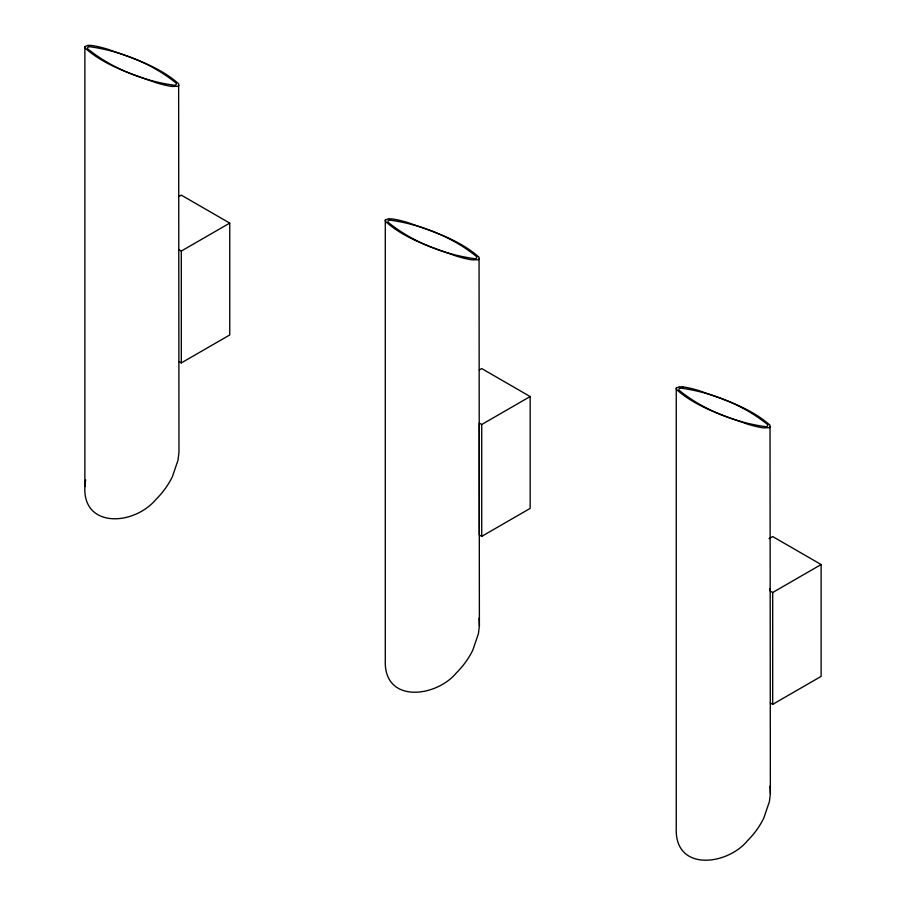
<?xml version="1.0" encoding="UTF-8"?>
<svg xmlns="http://www.w3.org/2000/svg" width="906" height="906" viewBox="0 0 906 906"><rect width="100%" height="100%" fill="white"/><g stroke="black" fill="none" stroke-linecap="round" stroke-linejoin="round"><path stroke-width="1.36" d="M84.87 486.499L84.87 46.636L88.029 45.3L91.438 45.47A69.785 9.864 24.2 0 1 107.78 49.241C132.321 58.052 158.924 66.183 178.641 83.828L178.969 452.23L178.018 460.191L172.4 476.647A69.785 56.138 -43 0 1 156.07 499.319C132.401 527.485 77.248 528.379 85.662 479.863M479.387 625.672L478.436 633.634L472.819 650.089A69.785 56.138 -43 0 1 456.488 672.762C436.205 697.529 383.363 704.019 385.288 659.953L385.288 220.09L388.448 218.742L391.856 218.912A69.785 9.864 24.2 0 1 408.187 222.683C432.728 231.494 459.342 239.626 479.059 257.27L479.387 625.672L479.059 618.164M682.83 386.907A69.785 9.864 24.2 0 1 699.16 390.679C723.701 399.478 750.315 407.621 770.032 425.254L770.36 793.656L769.409 801.617L763.781 818.084A69.785 56.138 -43 0 1 747.45 840.745C727.167 865.513 674.336 872.002 676.25 827.937L676.25 388.074L679.421 386.737L682.83 386.907M178.969 85.3L178.018 86.251L172.4 86.478A69.785 9.875 24.2 0 1 156.07 82.706C131.529 73.896 104.915 65.753 85.198 48.12L84.87 46.636M479.387 258.742L478.436 259.694L472.819 259.92A69.785 9.875 24.2 0 1 456.488 256.149C431.947 247.338 405.333 239.195 385.616 221.562L385.288 220.09M770.36 426.737L769.409 427.677L763.781 427.904A69.785 9.875 24.2 0 1 747.461 424.133C722.909 415.322 696.306 407.19 676.578 389.546L676.25 388.074M178.89 196.534L181.313 195.141L229.75 223.103L229.75 334.96L181.313 362.921L178.89 361.528M178.89 249.671L181.313 251.064L229.75 223.103M479.308 369.976L481.732 368.583L530.157 396.545L530.157 508.402L481.732 536.363L479.308 534.97L479.308 423.113L481.732 424.506L530.157 396.545M769.069 538.674L772.693 536.567L821.13 564.54L821.13 676.386L772.693 704.358L770.281 702.954M769.783 588.696A47.089 27.191 0 0 1 770.281 591.097L772.693 592.501L821.13 564.54M770.032 786.159L770.36 793.656M772.693 592.501L772.693 704.358M481.732 424.506L481.732 536.363M181.313 251.064L181.313 362.921M88.901 46.614L87.565 47.395L87.576 48.743C111.857 68.505 143.929 81.234 174.937 85.323L176.274 84.541L176.274 83.205C151.981 63.443 119.92 50.702 88.901 46.614M389.32 220.056L387.983 220.838L387.983 222.185C412.275 241.947 444.336 254.677 475.356 258.765L476.692 257.984L476.681 256.647C452.4 236.885 420.327 224.144 389.32 220.056M680.293 388.051L678.945 388.833L678.956 390.169C703.249 409.931 735.31 422.672 766.329 426.76L767.665 425.979L767.654 424.631C743.362 404.869 711.301 392.139 680.293 388.051"/></g></svg>
